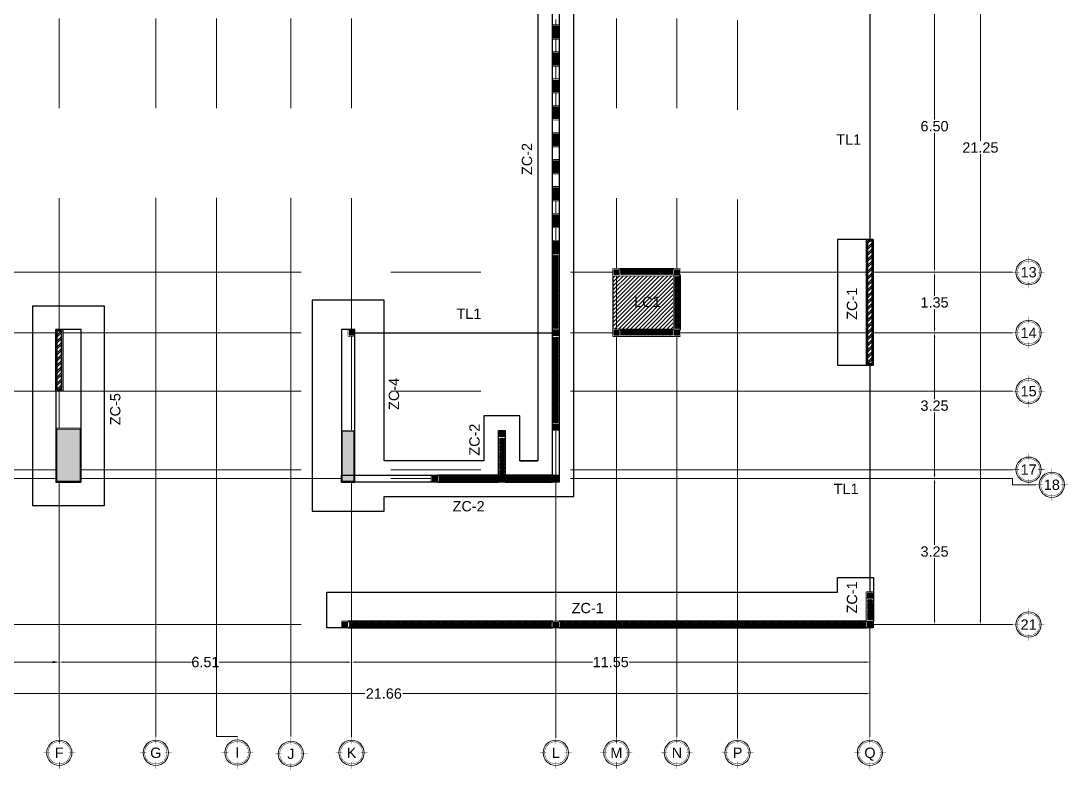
# Model space of a CAD drawing. Header units: metres. Extents: x 14 to 161, y 5 to 309.
# Drawn here: x 79.02 to 102.35, y 274.15 to 290.84 of the extents above; entities that cross this region are included whole.
import ezdxf
from ezdxf.enums import TextEntityAlignment as Align

# ---------------------------------------------------------------- set-up
doc = ezdxf.new("R2010")
doc.units = ezdxf.units.M
doc.set_wipeout_variables(frame=1)
doc.header["$PDMODE"] = 35
doc.linetypes.add('CENTRO2', pattern=[0.9, 0.6, -0.1, 0.1, -0.1])
for name, color, linetype, lineweight in [('E-Burbuja eje', 5, 'Continuous', 15), ('E-Castillos', 3, 'Continuous', 5), ('E-Ejes', 1, 'CENTRO2', 9), ('E-Hatch', 1, 'Continuous', 5), ('E-Muro de Concreto', 5, 'Continuous', 30), ('E-Muro de Mamposteria', 5, 'Continuous', 30), ('E-Muro de Refuerzo', 3, 'Continuous', 30), ('E-Textos', 3, 'Continuous', 15)]:
    doc.layers.add(name, color=color, linetype=linetype, lineweight=lineweight)
for name, color, linetype in [('E-Columna', 3, 'Continuous'), ('E-Cotas', 2, 'Continuous'), ('E-Trabe de liga', 4, 'TRACKS'), ('E-Zapata', 4, 'Continuous')]:
    doc.layers.add(name, color=color, linetype=linetype)
doc.styles.add('ARIAL', font='arial.ttf')
doc.styles.add('Geneeral 2', font='arial.ttf', dxfattribs={"height": 2.3})
doc.styles.add('General', font='arial.ttf', dxfattribs={"height": 2.3})
doc.linetypes.add('TRACKS', pattern='A,0.15,[130,ltypeshp.shx,S=0.25,R=0,X=0,Y=0],0.15', length=0.3)
doc.dimstyles.new('Generales', dxfattribs={"dimscale": 0, "dimtxt": 2.3, "dimasz": 2, "dimexe": 1.25, "dimexo": 0.625, "dimtad": 0, "dimtih": 1, "dimtoh": 1, "dimzin": 1, "dimdsep": 46, "dimtxsty": 'General', "dimcen": 2, "dimclrd": 2, "dimclre": 2, "dimclrt": 3, "dimadec": 0, "dimazin": 0, "dimtfac": 1, "dimtmove": 0, "dimatfit": 3, "dimfxl": 1, "dimlwd": 13, "dimlwe": 13, "dimarcsym": 0})

# ---------------------------------------------------------------- blocks, each defined once
blk = doc.blocks.new('*D376')
at = {"layer": 'Defpoints', "color": 0, "transparency": 16777216}
for p in [(97.937, 291.743), (97.937, 285.243), (99.376, 285.243)]:
    blk.add_point(p, dxfattribs=at)
at = {"layer": 'E-Cotas', "color": 2, "linetype": 'Continuous', "lineweight": 13, "transparency": 16777216}
for p, q in [((97.969, 291.743), (99.439, 291.743)), ((99.376, 291.643), (99.376, 288.641)), ((99.376, 285.343), (99.376, 288.344)), ((97.969, 285.243), (99.439, 285.243))]:
    blk.add_line(p, q, dxfattribs=at)
at = {"layer": 'E-Cotas', "color": 2, "transparency": 16777216}
for points in [[(99.36, 291.643), (99.393, 291.643), (99.376, 291.743)], [(99.36, 285.343), (99.393, 285.343), (99.376, 285.243)]]:
    blk.add_solid(points, dxfattribs=at)
at = {"layer": 'E-Cotas', "color": 3, "transparency": 16777216, "insert": (99.376, 288.493), "char_height": 0.23, "attachment_point": 5, "style": 'General'}
blk.add_mtext('6.50', dxfattribs=at)
blk = doc.blocks.new('*D375')
at = {"layer": 'Defpoints', "color": 0, "transparency": 16777216}
for p in [(97.937, 285.243), (97.937, 283.893), (99.376, 283.893)]:
    blk.add_point(p, dxfattribs=at)
at = {"layer": 'E-Cotas', "color": 2, "linetype": 'Continuous', "lineweight": 13, "transparency": 16777216}
for p, q in [((97.969, 285.243), (99.439, 285.243)), ((99.376, 285.143), (99.376, 284.716)), ((99.376, 283.993), (99.376, 284.419)), ((97.969, 283.893), (99.439, 283.893))]:
    blk.add_line(p, q, dxfattribs=at)
at = {"layer": 'E-Cotas', "color": 2, "transparency": 16777216}
for points in [[(99.36, 285.143), (99.393, 285.143), (99.376, 285.243)], [(99.36, 283.993), (99.393, 283.993), (99.376, 283.893)]]:
    blk.add_solid(points, dxfattribs=at)
at = {"layer": 'E-Cotas', "color": 3, "transparency": 16777216, "insert": (99.376, 284.568), "char_height": 0.23, "attachment_point": 5, "style": 'General'}
blk.add_mtext('1.35', dxfattribs=at)
blk = doc.blocks.new('*D374')
at = {"layer": 'Defpoints', "color": 0, "transparency": 16777216}
for p in [(97.937, 283.893), (97.937, 280.643), (99.376, 280.643)]:
    blk.add_point(p, dxfattribs=at)
at = {"layer": 'E-Cotas', "color": 2, "linetype": 'Continuous', "lineweight": 13, "transparency": 16777216}
for p, q in [((97.969, 283.893), (99.439, 283.893)), ((99.376, 283.793), (99.376, 282.417)), ((99.376, 280.743), (99.376, 282.119)), ((97.969, 280.643), (99.439, 280.643))]:
    blk.add_line(p, q, dxfattribs=at)
at = {"layer": 'E-Cotas', "color": 2, "transparency": 16777216}
for points in [[(99.36, 283.793), (99.393, 283.793), (99.376, 283.893)], [(99.36, 280.743), (99.393, 280.743), (99.376, 280.643)]]:
    blk.add_solid(points, dxfattribs=at)
at = {"layer": 'E-Cotas', "color": 3, "transparency": 16777216, "insert": (99.376, 282.268), "char_height": 0.23, "attachment_point": 5, "style": 'General'}
blk.add_mtext('3.25', dxfattribs=at)
blk = doc.blocks.new('*D373')
at = {"layer": 'Defpoints', "color": 0, "transparency": 16777216}
for p in [(97.937, 280.643), (99.376, 280.643), (97.937, 277.393)]:
    blk.add_point(p, dxfattribs=at)
at = {"layer": 'E-Cotas', "color": 2, "linetype": 'Continuous', "lineweight": 13, "transparency": 16777216}
for p, q in [((97.969, 280.643), (99.439, 280.643)), ((99.376, 280.543), (99.376, 279.167)), ((99.376, 277.493), (99.376, 278.869)), ((97.969, 277.393), (99.439, 277.393))]:
    blk.add_line(p, q, dxfattribs=at)
at = {"layer": 'E-Cotas', "color": 2, "transparency": 16777216}
for points in [[(99.36, 280.543), (99.393, 280.543), (99.376, 280.643)], [(99.36, 277.493), (99.393, 277.493), (99.376, 277.393)]]:
    blk.add_solid(points, dxfattribs=at)
at = {"layer": 'E-Cotas', "color": 3, "transparency": 16777216, "insert": (99.376, 279.018), "char_height": 0.23, "attachment_point": 5, "style": 'General'}
blk.add_mtext('3.25', dxfattribs=at)
blk = doc.blocks.new('*D372')
at = {"layer": 'Defpoints', "color": 0, "transparency": 16777216}
for p in [(97.937, 298.643), (97.937, 277.393), (100.398, 277.393)]:
    blk.add_point(p, dxfattribs=at)
at = {"layer": 'E-Cotas', "color": 2, "linetype": 'Continuous', "lineweight": 13, "transparency": 16777216}
for p, q in [((97.969, 298.643), (100.46, 298.643)), ((100.398, 298.543), (100.398, 288.166)), ((100.398, 277.493), (100.398, 287.869)), ((97.969, 277.393), (100.46, 277.393))]:
    blk.add_line(p, q, dxfattribs=at)
at = {"layer": 'E-Cotas', "color": 2, "transparency": 16777216}
for points in [[(100.381, 298.543), (100.414, 298.543), (100.398, 298.643)], [(100.381, 277.493), (100.414, 277.493), (100.398, 277.393)]]:
    blk.add_solid(points, dxfattribs=at)
at = {"layer": 'E-Cotas', "color": 3, "transparency": 16777216, "insert": (100.398, 288.018), "char_height": 0.23, "attachment_point": 5, "style": 'General'}
blk.add_mtext('21.25', dxfattribs=at)
blk = doc.blocks.new('*D371')
at = {"layer": 'Defpoints', "color": 0, "transparency": 16777216}
for p in [(76.277, 277.393), (79.877, 277.393), (79.877, 276.556)]:
    blk.add_point(p, dxfattribs=at)
at = {"layer": 'E-Cotas', "color": 2, "linetype": 'Continuous', "lineweight": 13, "transparency": 16777216}
for p, q in [((76.277, 277.346), (76.277, 276.462)), ((79.877, 277.346), (79.877, 276.462)), ((76.427, 276.556), (77.732, 276.556)), ((79.727, 276.556), (78.422, 276.556))]:
    blk.add_line(p, q, dxfattribs=at)
at = {"layer": 'E-Cotas', "color": 2, "transparency": 16777216}
for points in [[(76.427, 276.581), (76.427, 276.531), (76.277, 276.556)], [(79.727, 276.581), (79.727, 276.531), (79.877, 276.556)]]:
    blk.add_solid(points, dxfattribs=at)
at = {"layer": 'E-Cotas', "color": 3, "transparency": 16777216, "insert": (78.077, 276.556), "char_height": 0.23, "attachment_point": 5, "style": 'General'}
blk.add_mtext('3.60', dxfattribs=at)
blk = doc.blocks.new('*D370')
at = {"layer": 'Defpoints', "color": 0, "transparency": 16777216}
for p in [(79.877, 277.393), (86.387, 277.393), (86.387, 276.556)]:
    blk.add_point(p, dxfattribs=at)
at = {"layer": 'E-Cotas', "color": 2, "linetype": 'Continuous', "lineweight": 13, "transparency": 16777216}
for p, q in [((79.877, 277.361), (79.877, 276.493)), ((86.387, 277.361), (86.387, 276.493)), ((79.977, 276.556), (82.824, 276.556)), ((86.287, 276.556), (83.441, 276.556))]:
    blk.add_line(p, q, dxfattribs=at)
at = {"layer": 'E-Cotas', "color": 2, "transparency": 16777216}
for points in [[(79.977, 276.572), (79.977, 276.539), (79.877, 276.556)], [(86.287, 276.572), (86.287, 276.539), (86.387, 276.556)]]:
    blk.add_solid(points, dxfattribs=at)
at = {"layer": 'E-Cotas', "color": 3, "transparency": 16777216, "insert": (83.132, 276.556), "char_height": 0.23, "attachment_point": 5, "style": 'General'}
blk.add_mtext('6.51', dxfattribs=at)
blk = doc.blocks.new('*D369')
at = {"layer": 'Defpoints', "color": 0, "transparency": 16777216}
for p in [(86.387, 277.393), (97.937, 277.393), (97.937, 276.556)]:
    blk.add_point(p, dxfattribs=at)
at = {"layer": 'E-Cotas', "color": 2, "linetype": 'Continuous', "lineweight": 13, "transparency": 16777216}
for p, q in [((86.387, 277.361), (86.387, 276.493)), ((97.937, 277.361), (97.937, 276.493)), ((86.487, 276.556), (91.753, 276.556)), ((97.837, 276.556), (92.572, 276.556))]:
    blk.add_line(p, q, dxfattribs=at)
at = {"layer": 'E-Cotas', "color": 2, "transparency": 16777216}
for points in [[(86.487, 276.572), (86.487, 276.539), (86.387, 276.556)], [(97.837, 276.572), (97.837, 276.539), (97.937, 276.556)]]:
    blk.add_solid(points, dxfattribs=at)
at = {"layer": 'E-Cotas', "color": 3, "transparency": 16777216, "insert": (92.162, 276.556), "char_height": 0.23, "attachment_point": 5, "style": 'General'}
blk.add_mtext('11.55', dxfattribs=at)
blk = doc.blocks.new('*D368')
at = {"layer": 'Defpoints', "color": 0, "transparency": 16777216}
for p in [(76.277, 277.393), (97.937, 277.393), (97.937, 275.854)]:
    blk.add_point(p, dxfattribs=at)
at = {"layer": 'E-Cotas', "color": 2, "linetype": 'Continuous', "lineweight": 13, "transparency": 16777216}
for p, q in [((76.277, 277.361), (76.277, 275.792)), ((97.937, 277.361), (97.937, 275.792)), ((76.377, 275.854), (86.686, 275.854)), ((97.837, 275.854), (87.529, 275.854))]:
    blk.add_line(p, q, dxfattribs=at)
at = {"layer": 'E-Cotas', "color": 2, "transparency": 16777216}
for points in [[(76.377, 275.871), (76.377, 275.838), (76.277, 275.854)], [(97.837, 275.871), (97.837, 275.838), (97.937, 275.854)]]:
    blk.add_solid(points, dxfattribs=at)
at = {"layer": 'E-Cotas', "color": 3, "transparency": 16777216, "insert": (87.107, 275.854), "char_height": 0.23, "attachment_point": 5, "style": 'General'}
blk.add_mtext('21.66', dxfattribs=at)
blk = doc.blocks.new('k-burb-colmn')
at = {"const_width": 0.00024}
blk.add_lwpolyline([(-0.00663, 0, 1), (0.00663, 0, 1)], format="xyb", close=True, dxfattribs=at)
blk.add_lwpolyline([(-0.00663, 0, 1), (0.00663, 0, 1)], format="xyb", close=True, dxfattribs=at)
for points in [[(0, 0.0055), (0, 0.0095)], [(0, 0.0055), (0, 0.0095)], [(-0.0055, 0), (-0.0095, 0)], [(-0.0055, 0), (-0.0095, 0)], [(0.0055, 0), (0.0095, 0)], [(0.0055, 0), (0.0095, 0)], [(0, -0.0055), (0, -0.0095)], [(0, -0.0055), (0, -0.0095)]]:
    blk.add_lwpolyline(points, dxfattribs=at)
at = {"linetype": 'Continuous'}
blk.add_circle((0, 0), 0.0075, dxfattribs=at)
blk.add_circle((0, 0), 0.0075, dxfattribs=at)
at = {"color": 2, "style": 'ARIAL'}
blk.add_attdef('NUM', text='', height=0.023, dxfattribs=at).set_placement((0.00124, 0.00008), align=Align.MIDDLE_CENTER)
blk = doc.blocks.new('*U464')
at = {"layer": 'E-Castillos'}
blk.add_lwpolyline([(-0.075, -0.075), (-0.075, 0.075), (0.075, 0.075), (0.075, -0.075), (-0.075, -0.075)], dxfattribs=at)
blk.add_wipeout([(-0.075, -0.075), (0.075, -0.075), (0.075, 0.075), (-0.075, 0.075)])
at = {"layer": 'E-Hatch'}
h = blk.add_hatch(color=1, dxfattribs=at)
h.dxf.hatch_style = 1
h.paths.add_polyline_path([(-0.055, -0.055), (-0.055, 0.055), (0.055, 0.055), (0.055, -0.055)])
at = {"layer": 'E-Castillos'}
blk.add_lwpolyline([(-0.055, -0.055), (-0.055, 0.055), (0.055, 0.055), (0.055, -0.055)], close=True, dxfattribs=at)
blk = doc.blocks.new('*U461')
at = {"layer": 'E-Castillos'}
blk.add_lwpolyline([(-0.075, -1.125), (-0.075, 0.075), (0.485, 0.075), (0.485, -1.125), (-0.075, -1.125)], dxfattribs=at)
blk.add_wipeout([(-0.075, -1.125), (0.485, -1.125), (0.485, 0.075), (-0.075, 0.075)])
at = {"layer": 'E-Hatch'}
h = blk.add_hatch(color=1, dxfattribs=at)
h.dxf.hatch_style = 1
h.paths.add_polyline_path([(-0.055, -1.105), (-0.055, 0.055), (0.465, 0.055), (0.465, -1.105)])
at = {"layer": 'E-Castillos'}
blk.add_lwpolyline([(-0.055, -1.105), (-0.055, 0.055), (0.465, 0.055), (0.465, -1.105)], close=True, dxfattribs=at)
blk = doc.blocks.new('*U462')
at = {"layer": 'E-Castillos'}
blk.add_lwpolyline([(-0.075, -1.075), (-0.075, 0.075), (0.225, 0.075), (0.225, -1.075), (-0.075, -1.075)], dxfattribs=at)
blk.add_wipeout([(-0.075, -1.075), (0.225, -1.075), (0.225, 0.075), (-0.075, 0.075)])
at = {"layer": 'E-Hatch'}
h = blk.add_hatch(color=1, dxfattribs=at)
h.dxf.hatch_style = 1
h.paths.add_polyline_path([(-0.055, -1.055), (-0.055, 0.055), (0.205, 0.055), (0.205, -1.055)])
at = {"layer": 'E-Castillos'}
blk.add_lwpolyline([(-0.055, -1.055), (-0.055, 0.055), (0.205, 0.055), (0.205, -1.055)], close=True, dxfattribs=at)
blk = doc.blocks.new('*U463')
at = {"layer": 'E-Castillos'}
blk.add_lwpolyline([(-0.075, -0.225), (-0.075, 0.075), (0.075, 0.075), (0.075, -0.225), (-0.075, -0.225)], dxfattribs=at)
blk.add_wipeout([(-0.075, -0.225), (0.075, -0.225), (0.075, 0.075), (-0.075, 0.075)])
at = {"layer": 'E-Hatch'}
h = blk.add_hatch(color=1, dxfattribs=at)
h.dxf.hatch_style = 1
h.paths.add_polyline_path([(-0.055, -0.205), (-0.055, 0.055), (0.055, 0.055), (0.055, -0.205)])
at = {"layer": 'E-Castillos'}
blk.add_lwpolyline([(-0.055, -0.205), (-0.055, 0.055), (0.055, 0.055), (0.055, -0.205)], close=True, dxfattribs=at)
blk = doc.blocks.new('*U563')
blk.add_wipeout([(-0.075, -2.075), (0.075, -2.075), (0.075, 0.725), (-0.075, 0.725)])
at = {"ltscale": 0.5}
h = blk.add_hatch(dxfattribs=at)
h.set_pattern_fill('ANSI32', color=5, scale=0.01)
h.set_pattern_definition([(45, (0, -1.35), (-0.067352, 0.067352), []), (45, (0.0449, -1.35), (-0.067352, 0.067352), [])])
h.paths.add_polyline_path([(0.045, -2.045), (-0.045, -2.045), (-0.045, 0.695), (0.045, 0.695)])
for points in [[(0.075, -2.075), (-0.075, -2.075), (-0.075, 0.725), (0.075, 0.725)], [(0.045, -2.045), (-0.045, -2.045), (-0.045, 0.695), (0.045, 0.695)]]:
    blk.add_lwpolyline(points, close=True, dxfattribs=at)
blk = doc.blocks.new('*U653')
for points in [[(-0.843, -0.075), (0.357, -0.075), (0.357, 0.075), (-0.843, 0.075)], [(-0.823, -0.055), (0.337, -0.055), (0.337, 0.055), (-0.823, 0.055)]]:
    blk.add_lwpolyline(points, close=True)
blk.add_wipeout([(-0.843, -0.075), (0.357, -0.075), (0.357, 0.075), (-0.843, 0.075)])
at = {"linetype": 'ByBlock', "lineweight": 5}
h = blk.add_hatch(dxfattribs=at)
h.set_pattern_fill('ANSI37', color=5, scale=0.0069)
h.set_pattern_definition([(45, (-0.485353, -3e-16), (-0.01549094, 0.01549094), []), (135, (-0.485353, -3e-16), (-0.01549094, -0.01549094), [])])
h.paths.add_polyline_path([(0.337, -0.055), (0.337, 0.055), (-0.823, 0.055), (-0.823, -0.055)])
blk.add_line((-0.843, 0.075), (0.357, 0.075))
blk = doc.blocks.new('*U681')
for points in [[(-0.843, -0.075), (0.832, -0.075), (0.832, 0.075), (-0.843, 0.075)], [(-0.823, -0.055), (0.812, -0.055), (0.812, 0.055), (-0.823, 0.055)]]:
    blk.add_lwpolyline(points, close=True)
blk.add_wipeout([(-0.843, -0.075), (0.832, -0.075), (0.832, 0.075), (-0.843, 0.075)])
at = {"linetype": 'ByBlock', "lineweight": 5}
h = blk.add_hatch(dxfattribs=at)
h.set_pattern_fill('ANSI37', color=5, scale=0.0069)
h.set_pattern_definition([(45, (-0.010353, -6e-18), (-0.01549094, 0.01549094), []), (135, (-0.010353, -6e-18), (-0.01549094, -0.01549094), [])])
h.paths.add_polyline_path([(0.812, -0.055), (0.812, 0.055), (-0.823, 0.055), (-0.823, -0.055)])
blk.add_line((-0.843, 0.075), (0.832, 0.075))
blk = doc.blocks.new('*U682')
for points in [[(-0.843, -0.075), (1.107, -0.075), (1.107, 0.075), (-0.843, 0.075)], [(-0.823, -0.055), (1.087, -0.055), (1.087, 0.055), (-0.823, 0.055)]]:
    blk.add_lwpolyline(points, close=True)
blk.add_wipeout([(-0.843, -0.075), (1.107, -0.075), (1.107, 0.075), (-0.843, 0.075)])
at = {"linetype": 'ByBlock', "lineweight": 5}
h = blk.add_hatch(dxfattribs=at)
h.set_pattern_fill('ANSI37', color=5, scale=0.0069)
h.set_pattern_definition([(45, (0.26385, 1e-16), (-0.01549094, 0.01549094), []), (135, (0.26385, 1e-16), (-0.01549094, -0.01549094), [])])
h.paths.add_polyline_path([(1.087, -0.055), (1.087, 0.055), (-0.823, 0.055), (-0.823, -0.055)])
blk.add_line((-0.843, 0.075), (1.107, 0.075))
blk = doc.blocks.new('*U683')
for points in [[(-0.843, -0.075), (6.007, -0.075), (6.007, 0.075), (-0.843, 0.075)], [(-0.823, -0.055), (5.987, -0.055), (5.987, 0.055), (-0.823, 0.055)]]:
    blk.add_lwpolyline(points, close=True)
blk.add_wipeout([(-0.843, -0.075), (6.007, -0.075), (6.007, 0.075), (-0.843, 0.075)])
at = {"linetype": 'ByBlock', "lineweight": 5}
h = blk.add_hatch(dxfattribs=at)
h.set_pattern_fill('ANSI37', color=5, scale=0.0069)
h.set_pattern_definition([(45, (5.164647, 3e-15), (-0.01549094, 0.01549094), []), (135, (5.164647, 3e-15), (-0.01549094, -0.01549094), [])])
h.paths.add_polyline_path([(5.987, -0.055), (5.987, 0.055), (-0.823, 0.055), (-0.823, -0.055)])
blk.add_line((-0.843, 0.075), (6.007, 0.075))
blk = doc.blocks.new('*U684')
for points in [[(-0.993, -0.075), (3.557, -0.075), (3.557, 0.075), (-0.993, 0.075)], [(-0.973, -0.055), (3.537, -0.055), (3.537, 0.055), (-0.973, 0.055)]]:
    blk.add_lwpolyline(points, close=True)
blk.add_wipeout([(-0.993, -0.075), (3.557, -0.075), (3.557, 0.075), (-0.993, 0.075)])
at = {"linetype": 'ByBlock', "lineweight": 5}
h = blk.add_hatch(dxfattribs=at)
h.set_pattern_fill('ANSI37', color=5, scale=0.0069)
h.set_pattern_definition([(45, (2.564547, 1e-15), (-0.01549094, 0.01549094), []), (135, (2.564547, 1e-15), (-0.01549094, -0.01549094), [])])
h.paths.add_polyline_path([(3.537, -0.055), (3.537, 0.055), (-0.973, 0.055), (-0.973, -0.055)])
blk.add_line((-0.993, 0.075), (3.557, 0.075))
blk = doc.blocks.new('*U685')
for points in [[(-0.843, -0.075), (-0.343, -0.075), (-0.343, 0.075), (-0.843, 0.075)], [(-0.823, -0.055), (-0.363, -0.055), (-0.363, 0.055), (-0.823, 0.055)]]:
    blk.add_lwpolyline(points, close=True)
blk.add_wipeout([(-0.843, -0.075), (-0.343, -0.075), (-0.343, 0.075), (-0.843, 0.075)])
at = {"linetype": 'ByBlock', "lineweight": 5}
h = blk.add_hatch(dxfattribs=at)
h.set_pattern_fill('ANSI37', color=5, scale=0.0069)
h.set_pattern_definition([(45, (-1.185177, -7e-16), (-0.01549094, 0.01549094), []), (135, (-1.185177, -7e-16), (-0.01549094, -0.01549094), [])])
h.paths.add_polyline_path([(-0.823, 0.055), (-0.823, -0.055), (-0.363, -0.055), (-0.363, 0.055)])
blk.add_line((-0.843, 0.075), (-0.343, 0.075))
blk = doc.blocks.new('*U688')
for points in [[(-0.843, -0.075), (0.207, -0.075), (0.207, 0.075), (-0.843, 0.075)], [(-0.823, -0.055), (0.187, -0.055), (0.187, 0.055), (-0.823, 0.055)]]:
    blk.add_lwpolyline(points, close=True)
blk.add_wipeout([(-0.843, -0.075), (0.207, -0.075), (0.207, 0.075), (-0.843, 0.075)])
at = {"linetype": 'ByBlock', "lineweight": 5}
h = blk.add_hatch(dxfattribs=at)
h.set_pattern_fill('ANSI37', color=5, scale=0.0069)
h.set_pattern_definition([(45, (-0.635375, -4e-16), (-0.01549094, 0.01549094), []), (135, (-0.635375, -4e-16), (-0.01549094, -0.01549094), [])])
h.paths.add_polyline_path([(0.187, -0.055), (0.187, 0.055), (-0.823, 0.055), (-0.823, -0.055)])
blk.add_line((-0.843, 0.075), (0.207, 0.075))
blk = doc.blocks.new('*U687')
for points in [[(-0.843, -0.075), (0.507, -0.075), (0.507, 0.075), (-0.843, 0.075)], [(-0.823, -0.055), (0.487, -0.055), (0.487, 0.055), (-0.823, 0.055)]]:
    blk.add_lwpolyline(points, close=True)
blk.add_wipeout([(-0.843, -0.075), (0.507, -0.075), (0.507, 0.075), (-0.843, 0.075)])
at = {"linetype": 'ByBlock', "lineweight": 5}
h = blk.add_hatch(dxfattribs=at)
h.set_pattern_fill('ANSI37', color=5, scale=0.0069)
h.set_pattern_definition([(45, (-0.33523, -2e-16), (-0.01549094, 0.01549094), []), (135, (-0.33523, -2e-16), (-0.01549094, -0.01549094), [])])
h.paths.add_polyline_path([(0.487, -0.055), (0.487, 0.055), (-0.823, 0.055), (-0.823, -0.055)])
blk.add_line((-0.843, 0.075), (0.507, 0.075))
blk = doc.blocks.new('*U689')
for points in [[(-0.493, -0.075), (0.357, -0.075), (0.357, 0.075), (-0.493, 0.075)], [(-0.473, -0.055), (0.337, -0.055), (0.337, 0.055), (-0.473, 0.055)]]:
    blk.add_lwpolyline(points, close=True)
blk.add_wipeout([(-0.493, -0.075), (0.357, -0.075), (0.357, 0.075), (-0.493, 0.075)])
at = {"linetype": 'ByBlock', "lineweight": 5}
h = blk.add_hatch(dxfattribs=at)
h.set_pattern_fill('ANSI37', color=5, scale=0.0069)
h.set_pattern_definition([(45, (-0.13601, -8e-17), (-0.0154909, 0.0154909), []), (135, (-0.13601, -8e-17), (-0.0154909, -0.0154909), [])])
h.paths.add_polyline_path([(0.337, -0.055), (0.337, 0.055), (-0.473, 0.055), (-0.473, -0.055)])
blk.add_line((-0.493, 0.075), (0.357, 0.075))
blk = doc.blocks.new('*U745')
blk.add_wipeout([(-0.075, -0.65), (0.075, -0.65), (0.075, 0.725), (-0.075, 0.725)])
at = {"ltscale": 0.5}
h = blk.add_hatch(dxfattribs=at)
h.set_pattern_fill('ANSI32', color=5, scale=0.01)
h.set_pattern_definition([(45, (0, 0.07518), (-0.067352, 0.067352), []), (45, (0.0449, 0.07518), (-0.067352, 0.067352), [])])
h.paths.add_polyline_path([(0.045, -0.62), (-0.045, -0.62), (-0.045, 0.695), (0.045, 0.695)])
for points in [[(0.075, -0.65), (-0.075, -0.65), (-0.075, 0.725), (0.075, 0.725)], [(0.045, -0.62), (-0.045, -0.62), (-0.045, 0.695), (0.045, 0.695)]]:
    blk.add_lwpolyline(points, close=True, dxfattribs=at)

msp = doc.modelspace()

# ---------------------------------------------------------------- hatches: boundary and pattern name
at = {"layer": 'E-Hatch', "ltscale": 0.5, "transparency": 33554600}
h = msp.add_hatch(dxfattribs=at)
h.set_pattern_fill('ANSI31', color=4, scale=0.02)
h.paths.add_polyline_path([(93.56234, 285.16754), (92.21234, 285.16754), (92.21234, 284.84254), (92.21234, 284.29254), (92.21234, 283.96754), (92.36234, 283.96754), (93.56234, 283.96754)])

# ---------------------------------------------------------------- linework, layer by layer
at = {"layer": 'E-Castillos'}
for points in [[(90.86234, 285.64254), (90.86234, 285.94254), (91.01234, 285.94254), (91.01234, 285.64254), (90.86234, 285.64254)], [(97.86246, 277.96772), (97.86246, 278.11772), (98.01246, 278.11772), (98.01246, 277.96772), (97.86246, 277.96772)]]:
    msp.add_lwpolyline(points, dxfattribs=at)
at = {"layer": 'E-Ejes', "ltscale": 20}
for p, q in [((79.87734, 280.64294), (86.38734, 280.64294)), ((101.11557, 280.50619), (101.11557, 280.64294)), ((101.63362, 280.50619), (101.11557, 280.50619))]:
    msp.add_line(p, q, dxfattribs=at)
for points in [[(79.87734, 274.89254), (79.87734, 301.11958)], [(82.02734, 274.89596), (82.02734, 301.11958)], [(83.8461, 274.89596), (83.37734, 274.89596), (83.37734, 297.79254), (83.37734, 301.11958), (83.8461, 301.11958)], [(85.03734, 274.89596), (85.03734, 301.11958)], [(86.38734, 274.89254), (86.38734, 301.11958)], [(90.93734, 274.87198), (90.93734, 301.11958)], [(92.28734, 274.89254), (92.28734, 301.11958)], [(93.63734, 274.89254), (93.63734, 301.11958)], [(94.98734, 274.8589), (94.98734, 301.11958)], [(97.93734, 274.89254), (97.93734, 301.11958)], [(73.26533, 285.24254), (101.11557, 285.24254)], [(73.26533, 283.89254), (101.11557, 283.89254)], [(73.26533, 282.59254), (101.11557, 282.59254)], [(73.26533, 280.84254), (101.11557, 280.84254)], [(73.26533, 280.64294), (101.11557, 280.64294)], [(73.26533, 277.39254), (101.11557, 277.39254)]]:
    msp.add_lwpolyline(points, dxfattribs=at)
at = {"layer": 'E-Muro de Mamposteria', "ltscale": 100}
for points in [[(90.86234, 290.44254), (91.01234, 290.44254), (91.01234, 290.74254), (90.86234, 290.74254)], [(90.86234, 289.84254), (91.01234, 289.84254), (91.01234, 290.14254), (90.86234, 290.14254)], [(90.86234, 289.24254), (91.01234, 289.24254), (91.01234, 289.54254), (90.86234, 289.54254)], [(90.86234, 288.64254), (91.01234, 288.64254), (91.01234, 288.94254), (90.86234, 288.94254)], [(90.86234, 288.04254), (91.01234, 288.04254), (91.01234, 288.34254), (90.86234, 288.34254)], [(90.86234, 287.44254), (91.01234, 287.44254), (91.01234, 287.74254), (90.86234, 287.74254)], [(90.86234, 286.84254), (91.01234, 286.84254), (91.01234, 287.14254), (90.86234, 287.14254)], [(90.86234, 286.24254), (91.01234, 286.24254), (91.01234, 286.54254), (90.86234, 286.54254)], [(90.86234, 285.64254), (91.01234, 285.64254), (91.01234, 285.94254), (90.86234, 285.94254)]]:
    msp.add_lwpolyline(points, close=True, dxfattribs=at)
at = {"layer": 'E-Trabe de liga', "color": 4, "linetype": 'TRACKS', "ltscale": 6}
for p, q in [((97.93734, 291.09254), (97.93734, 285.96754)), ((86.38734, 283.89254), (90.93734, 283.89254)), ((97.93734, 283.16754), (97.93746, 278.11764))]:
    msp.add_line(p, q, dxfattribs=at)
at = {"layer": 'E-Zapata', "color": 4}
for p, q in [((97.86234, 285.96754), (97.86234, 283.16754)), ((98.01234, 285.96754), (97.86234, 285.96754)), ((97.86234, 283.16754), (98.01234, 283.16754)), ((89.66236, 280.56754), (89.66236, 281.71834)), ((89.81236, 281.71834), (89.81236, 280.56754)), ((90.13736, 281.04254), (90.53734, 281.04254)), ((97.86234, 277.46754), (97.86234, 278.11754)), ((86.16234, 277.46754), (97.86234, 277.46754))]:
    msp.add_line(p, q, dxfattribs=at)
at = {"layer": 'E-Zapata', "ltscale": 100}
for points in [[(92.21234, 285.31754), (92.21234, 285.16754), (93.56234, 285.16754), (93.56234, 283.96754), (92.21234, 283.96754), (92.21234, 283.81754), (93.71234, 283.81754), (93.71234, 285.31754)], [(92.21234, 285.31754), (92.21234, 284.84254), (92.21234, 284.84254), (92.21234, 284.29254), (92.21234, 284.29254), (92.21234, 283.81754), (93.71234, 283.81754), (93.71234, 285.31754)]]:
    msp.add_lwpolyline(points, close=True, dxfattribs=at)

# ---------------------------------------------------------------- block references
at = {"layer": 'E-Burbuja eje', "linetype": 'ByBlock'}
ref = msp.add_blockref('k-burb-colmn', (101.47178, 285.2415), dxfattribs=dict(at, xscale=37.49999999999999, yscale=37.49999999999999, zscale=37.49999999999999))
ref.add_attrib('NUM', '13', dxfattribs={"layer": '0', "color": 2, "height": 0.23, "style": 'ARIAL'}).set_placement((101.47178, 285.2415), align=Align.MIDDLE_CENTER)
ref = msp.add_blockref('k-burb-colmn', (101.47178, 283.8915), dxfattribs=dict(at, xscale=37.49999999999999, yscale=37.49999999999999, zscale=37.49999999999999))
ref.add_attrib('NUM', '14', dxfattribs={"layer": '0', "color": 2, "height": 0.23, "style": 'ARIAL'}).set_placement((101.47178, 283.8915), align=Align.MIDDLE_CENTER)
ref = msp.add_blockref('k-burb-colmn', (101.47178, 282.5915), dxfattribs=dict(at, xscale=37.49999999999999, yscale=37.49999999999999, zscale=37.49999999999999))
ref.add_attrib('NUM', '15', dxfattribs={"layer": '0', "color": 2, "height": 0.23, "style": 'ARIAL'}).set_placement((101.47178, 282.5915), align=Align.MIDDLE_CENTER)
ref = msp.add_blockref('k-burb-colmn', (101.47177, 280.84339), dxfattribs=dict(at, xscale=37.49999999999999, yscale=37.49999999999999, zscale=37.49999999999999))
ref.add_attrib('NUM', '17', dxfattribs={"layer": '0', "color": 2, "height": 0.23, "style": 'ARIAL'}).set_placement((101.47177, 280.84339), align=Align.MIDDLE_CENTER)
ref = msp.add_blockref('k-burb-colmn', (101.98982, 280.50704), dxfattribs=dict(at, xscale=37.49999999999999, yscale=37.49999999999999, zscale=37.49999999999999))
ref.add_attrib('NUM', '18', dxfattribs={"layer": '0', "color": 2, "height": 0.23, "style": 'ARIAL'}).set_placement((101.98982, 280.50704), align=Align.MIDDLE_CENTER)
ref = msp.add_blockref('k-burb-colmn', (101.47178, 277.3915), dxfattribs=dict(at, xscale=37.49999999999999, yscale=37.49999999999999, zscale=37.49999999999999))
ref.add_attrib('NUM', '21', dxfattribs={"layer": '0', "color": 2, "height": 0.23, "style": 'ARIAL'}).set_placement((101.47178, 277.3915), align=Align.MIDDLE_CENTER)
ref = msp.add_blockref('k-burb-colmn', (79.87734, 274.53629), dxfattribs=dict(at, xscale=37.49999999999999, yscale=37.49999999999999, zscale=37.49999999999999))
ref.add_attrib('NUM', 'F', dxfattribs={"layer": '0', "color": 2, "height": 0.23, "style": 'ARIAL'}).set_placement((79.87734, 274.53629), align=Align.MIDDLE_CENTER)
ref = msp.add_blockref('k-burb-colmn', (82.02734, 274.53629), dxfattribs=dict(at, xscale=37.49999999999999, yscale=37.49999999999999, zscale=37.49999999999999))
ref.add_attrib('NUM', 'G', dxfattribs={"layer": '0', "color": 2, "height": 0.23, "style": 'ARIAL'}).set_placement((82.02734, 274.53629), align=Align.MIDDLE_CENTER)
ref = msp.add_blockref('k-burb-colmn', (83.8461, 274.53971), dxfattribs=dict(at, xscale=37.49999999999999, yscale=37.49999999999999, zscale=37.49999999999999))
ref.add_attrib('NUM', 'I', dxfattribs={"layer": '0', "color": 2, "height": 0.23, "style": 'ARIAL'}).set_placement((83.8461, 274.53971), align=Align.MIDDLE_CENTER)
ref = msp.add_blockref('k-burb-colmn', (85.03734, 274.51196), dxfattribs=dict(at, xscale=37.49999999999999, yscale=37.49999999999999, zscale=37.49999999999999))
ref.add_attrib('NUM', 'J', dxfattribs={"layer": '0', "color": 2, "height": 0.23, "style": 'ARIAL'}).set_placement((85.03734, 274.51196), align=Align.MIDDLE_CENTER)
ref = msp.add_blockref('k-burb-colmn', (86.38734, 274.53629), dxfattribs=dict(at, xscale=37.49999999999999, yscale=37.49999999999999, zscale=37.49999999999999))
ref.add_attrib('NUM', 'K', dxfattribs={"layer": '0', "color": 2, "height": 0.23, "style": 'ARIAL'}).set_placement((86.38734, 274.53629), align=Align.MIDDLE_CENTER)
ref = msp.add_blockref('k-burb-colmn', (90.93734, 274.53629), dxfattribs=dict(at, xscale=37.49999999999999, yscale=37.49999999999999, zscale=37.49999999999999))
ref.add_attrib('NUM', 'L', dxfattribs={"layer": '0', "color": 2, "height": 0.23, "style": 'ARIAL'}).set_placement((90.93734, 274.53629), align=Align.MIDDLE_CENTER)
ref = msp.add_blockref('k-burb-colmn', (92.28734, 274.53629), dxfattribs=dict(at, xscale=37.49999999999999, yscale=37.49999999999999, zscale=37.49999999999999))
ref.add_attrib('NUM', 'M', dxfattribs={"layer": '0', "color": 2, "height": 0.23, "style": 'ARIAL'}).set_placement((92.28734, 274.53629), align=Align.MIDDLE_CENTER)
ref = msp.add_blockref('k-burb-colmn', (93.63734, 274.53629), dxfattribs=dict(at, xscale=37.49999999999999, yscale=37.49999999999999, zscale=37.49999999999999))
ref.add_attrib('NUM', 'N', dxfattribs={"layer": '0', "color": 2, "height": 0.23, "style": 'ARIAL'}).set_placement((93.63734, 274.53629), align=Align.MIDDLE_CENTER)
ref = msp.add_blockref('k-burb-colmn', (94.98734, 274.53629), dxfattribs=dict(at, xscale=37.49999999999999, yscale=37.49999999999999, zscale=37.49999999999999))
ref.add_attrib('NUM', 'P', dxfattribs={"layer": '0', "color": 2, "height": 0.23, "style": 'ARIAL'}).set_placement((94.98734, 274.53629), align=Align.MIDDLE_CENTER)
ref = msp.add_blockref('k-burb-colmn', (97.93734, 274.53629), dxfattribs=dict(at, xscale=37.49999999999999, yscale=37.49999999999999, zscale=37.49999999999999))
ref.add_attrib('NUM', 'Q', dxfattribs={"layer": '0', "color": 2, "height": 0.23, "style": 'ARIAL'}).set_placement((97.93734, 274.53629), align=Align.MIDDLE_CENTER)

# ---------------------------------------------------------------- texts
at = {"layer": 'E-Textos', "ltscale": 0.5, "char_height": 0.23, "width": 0.08, "attachment_point": 1, "rotation": 90, "style": 'Geneeral 2'}
for s, insert in [('ZC-2', (90.18026, 287.40721)), ('ZC-1', (97.42199, 284.18179)), ('ZC-4', (87.21672, 282.17423)), ('ZC-5', (81.00899, 281.83338)), ('ZC-2', (89.0114, 281.15443)), ('ZC-1', (97.42199, 277.64017))]:
    msp.add_mtext(s, dxfattribs=dict(at, insert=insert))
at = {"layer": 'E-Textos', "ltscale": 0.5, "char_height": 0.23, "width": 0.316244, "attachment_point": 1, "style": 'General'}
for s, insert in [('TL1', (97.18768, 288.3129)), ('LC1', (92.68427, 284.69427)), ('TL1', (88.72599, 284.4302)), ('TL1', (97.12976, 280.53017)), ('ZC-2', (88.63996, 280.14363)), ('ZC-1', (91.29214, 277.87584))]:
    msp.add_mtext(s, dxfattribs=dict(at, insert=insert))

# ---------------------------------------------------------------- dimensions: what is measured, and where the dimension line sits
at = {"layer": 'E-Cotas'}
for base, p1, p2, picture, middle in [((100.39771, 277.39254), (97.93734, 298.64253), (97.93734, 277.39254), '*D372', (100.39771, 288.01753)), ((99.37643, 285.24254), (97.93734, 291.74254), (97.93734, 285.24254), '*D376', (99.37643, 288.49254)), ((99.37643, 283.89254), (97.93734, 285.24254), (97.93734, 283.89254), '*D375', (99.37643, 284.56754)), ((99.37643, 280.64294), (97.93734, 283.89254), (97.93734, 280.64294), '*D374', (99.37643, 282.26774)), ((99.37643, 280.64294), (97.93734, 277.39254), (97.93734, 280.64294), '*D373', (99.37643, 279.01774))]:
    dim = msp.add_linear_dim(base=base, p1=p1, p2=p2, angle=90, dimstyle='Generales', override={"dimscale": 0, "dimtxt": 1.15, "dimasz": 1, "dimexe": 0.625, "dimexo": 0.3125, "dimgap": 0.3125, "dimcen": 1, "dimtix": 1, "dimtofl": 1, "dimtmove": 0, "dimatfit": 3}, dxfattribs=at)
    dim.commit()
    dim.dimension.update_dxf_attribs({"geometry": picture, "text_midpoint": middle})
for base, p1, p2, override, picture, middle in [((79.87734, 276.5558), (76.27735, 277.39254), (79.87734, 277.39254), {"dimscale": 0, "dimtxt": 1.725, "dimasz": 1.5, "dimexe": 0.9375, "dimexo": 0.46875, "dimgap": 0.46875, "dimcen": 1.5, "dimtix": 1, "dimtofl": 1, "dimtmove": 0, "dimatfit": 3}, '*D371', (78.07735, 276.5558)), ((97.93734, 275.85428), (76.27735, 277.39254), (97.93734, 277.39254), {"dimscale": 0, "dimtxt": 1.15, "dimasz": 1, "dimexe": 0.625, "dimexo": 0.3125, "dimgap": 0.3125, "dimcen": 1, "dimtix": 1, "dimtofl": 1, "dimtmove": 0, "dimatfit": 3}, '*D368', (87.10735, 275.85428)), ((86.38734, 276.5558), (79.87734, 277.39254), (86.38734, 277.39254), {"dimscale": 0, "dimtxt": 1.15, "dimasz": 1, "dimexe": 0.625, "dimexo": 0.3125, "dimgap": 0.3125, "dimcen": 1, "dimtix": 1, "dimtofl": 1, "dimtmove": 0, "dimatfit": 3}, '*D370', (83.13234, 276.5558)), ((97.93734, 276.5558), (86.38734, 277.39254), (97.93734, 277.39254), {"dimscale": 0, "dimtxt": 1.15, "dimasz": 1, "dimexe": 0.625, "dimexo": 0.3125, "dimgap": 0.3125, "dimcen": 1, "dimtix": 1, "dimtofl": 1, "dimtmove": 0, "dimatfit": 3}, '*D369', (92.16234, 276.5558))]:
    dim = msp.add_linear_dim(base=base, p1=p1, p2=p2, dimstyle='Generales', override=override, dxfattribs=at)
    dim.commit()
    dim.dimension.update_dxf_attribs({"geometry": picture, "text_midpoint": middle})

# ---------------------------------------------------------------- next in the draw order: block references
at = {"layer": 'E-Castillos', "ltscale": 0.5}
for p in [(92.28744, 285.24254), (93.63744, 285.24254), (86.38744, 283.89254), (90.93744, 283.89254), (92.28744, 283.89254), (93.63744, 283.89254), (90.93744, 281.79334), (89.73746, 281.64334), (88.23734, 280.64254), (89.73746, 280.64268), (90.93744, 280.64294), (97.93746, 278.04312), (86.23744, 277.39254), (90.93734, 277.39254), (97.93734, 277.39254)]:
    msp.add_blockref('*U464', p, dxfattribs=at)
at = {"layer": 'E-Columna', "ltscale": 0.5}
for name, p in [('*U463', (90.93744, 290.66754)), ('*U463', (90.93744, 290.06754)), ('*U463', (90.93744, 289.46754)), ('*U463', (90.93744, 288.86754)), ('*U463', (90.93744, 288.26754)), ('*U463', (90.93744, 287.66754)), ('*U463', (90.93744, 287.06754)), ('*U463', (90.93744, 286.46754)), ('*U463', (90.93744, 285.86754)), ('*U461', (79.87744, 281.69219))]:
    msp.add_blockref(name, p, dxfattribs=at)
at = {"layer": 'E-Muro de Concreto', "ltscale": 0.5}
msp.add_blockref('*U462', (86.23734, 281.64219), dxfattribs=at)
at = {"layer": 'E-Muro de Refuerzo', "ltscale": 0.5}
msp.add_blockref('*U563', (97.93734, 285.24254), dxfattribs=at)

# ---------------------------------------------------------------- next in the draw order: linework, layer by layer
at = {"layer": 'E-Zapata', "color": 4}
msp.add_lwpolyline([(98.01234, 283.16754), (98.01234, 285.96754), (97.21234, 285.96754), (97.21234, 283.16754)], close=True, dxfattribs=at)
at = {"layer": 'E-Zapata', "ltscale": 0.5}
for points in [[(79.80234, 280.56754), (80.36244, 280.56754), (80.36244, 283.96737), (79.80234, 283.96737), (79.80234, 280.56754)], [(86.16224, 280.56754), (86.46234, 280.56754), (86.46234, 283.96754), (86.16224, 283.96754), (86.16224, 280.56754)]]:
    msp.add_lwpolyline(points, dxfattribs=at)

# ---------------------------------------------------------------- next in the draw order: block references
at = {"layer": 'E-Muro de Mamposteria', "rotation": 270}
for name, p in [('*U681', (90.93734, 284.79987)), ('*U682', (90.93734, 282.97487))]:
    msp.add_blockref(name, p, dxfattribs=at)
at = {"layer": 'E-Muro de Mamposteria'}
for name, p in [('*U653', (93.20502, 285.24254)), ('*U653', (93.20502, 283.89254)), ('*U687', (89.15492, 280.64254)), ('*U688', (90.65504, 280.64268)), ('*U684', (87.30502, 277.39254)), ('*U683', (91.85492, 277.39254))]:
    msp.add_blockref(name, p, dxfattribs=at)

# ---------------------------------------------------------------- next in the draw order: linework, layer by layer
at = {"layer": 'E-Zapata', "ltscale": 0.5}
msp.add_lwpolyline([(90.86234, 293.11754), (91.01234, 293.11754), (91.01234, 280.56754), (90.86234, 280.56794), (90.86234, 293.11772)], dxfattribs=at)

# ---------------------------------------------------------------- next in the draw order: block references
at = {"layer": 'E-Muro de Mamposteria', "rotation": 270}
for name, p in [('*U653', (93.63734, 284.32487)), ('*U689', (89.73736, 281.075)), ('*U685', (97.93746, 277.12504))]:
    msp.add_blockref(name, p, dxfattribs=at)
at = {"layer": 'E-Muro de Refuerzo', "ltscale": 0.5}
msp.add_blockref('*U745', (79.87734, 283.24237), dxfattribs=at)

# ---------------------------------------------------------------- next in the draw order: linework, layer by layer
at = {"layer": 'E-Zapata', "ltscale": 0.5}
for points in [[(90.53734, 280.2438), (91.33734, 280.24168), (91.33734, 293.44254), (90.53734, 293.44254), (90.53734, 281.04262), (90.13736, 281.04265), (90.13736, 282.04334), (89.33736, 282.04334), (89.33736, 281.04273), (87.11234, 281.04294), (87.11234, 284.61754), (85.51224, 284.61754), (85.51224, 279.91754), (87.11234, 279.91754), (87.11234, 280.24294), (91.33734, 280.24254), (91.33734, 281.04254), (91.33734, 281.04254)], [(89.66236, 281.71834), (89.81236, 281.71834), (89.81236, 280.56768), (89.66236, 280.56768), (89.66236, 281.71834)], [(91.01234, 280.71794), (91.01234, 280.56754), (86.16224, 280.56754), (86.16224, 280.71754), (91.01234, 280.71754)]]:
    msp.add_lwpolyline(points, dxfattribs=at)
msp.add_lwpolyline([(79.28234, 280.04754), (80.88244, 280.04754), (80.88244, 284.48737), (79.28234, 284.48737)], close=True, dxfattribs=at)
at = {"layer": 'E-Zapata', "color": 4}
msp.add_lwpolyline([(85.83734, 277.31754), (85.83736, 278.11657), (97.2125, 278.11686), (97.21253, 278.44272), (98.01251, 278.44272), (98.01234, 277.31754)], close=True, dxfattribs=at)

doc.saveas('drawing.dxf')
